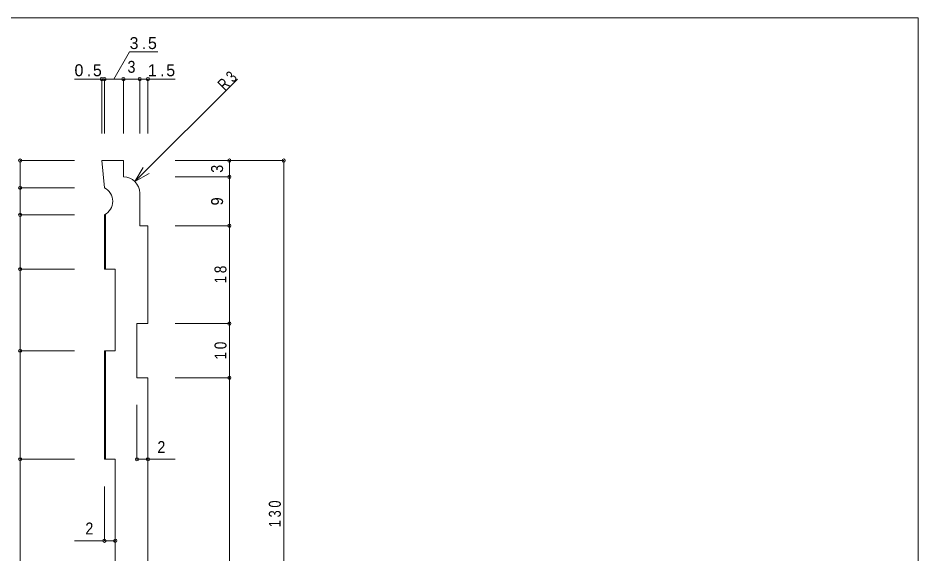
# Model space of a CAD drawing. Units: millimetres at full size, sheet at 1:1; some dimension numbers follow another scale. Extents: x -141 to 141, y -98 to 98.
# Drawn here: x -24.6 to 141, y -1 to 97.5 of the extents above; entities that cross this region are included whole.
import ezdxf
from ezdxf.enums import TextEntityAlignment as Align

# ---------------------------------------------------------------- set-up
doc = ezdxf.new("R2010")
doc.units = ezdxf.units.MM
doc.header["$PDMODE"] = 32
doc.header["$PDSIZE"] = 0.6
for name, color, linetype, lineweight in [('0-0_ＫＢ製品', 2, 'Continuous', 9), ('0-3_寸法', 4, 'Continuous', 9), ('0-4_引出線字', 4, 'Continuous', 9), ('0-8_他製品', 7, 'Continuous', 9), ('F-0_図面枠', 5, 'Continuous', 9)]:
    doc.layers.add(name, color=color, linetype=linetype, lineweight=lineweight)
doc.styles.add('HGｺﾞｼｯｸM', font='')
doc.styles.get('HGｺﾞｼｯｸM').set_extended_font_data('HGｺﾞｼｯｸM')

msp = doc.modelspace()

# ---------------------------------------------------------------- linework, layer by layer
at = {"layer": '0-0_ＫＢ製品'}
for p, q in [((-5.25, 71.25), (-5.25, 68.25)), ((-2.25, 65.25), (-2.25, 59.25)), ((-8.75, 61.25), (-8.75, 51.25))]:
    msp.add_line(p, q, dxfattribs=at)
for points in [[(-5.25, 71.25), (-9.25, 71.25), (-8.75, 66.25)], [(-0.75, -58.75), (-0.75, 31.25), (-2.75, 31.25), (-2.75, 41.25), (-0.75, 41.25), (-0.75, 59.25), (-2.25, 59.25)], [(-8.75, 51.25), (-6.75, 51.25), (-6.75, 36.25), (-8.75, 36.25), (-8.75, 16.25), (-6.75, 16.25), (-6.75, -3.75), (-8.75, -3.75), (-8.75, -23.75), (-6.75, -23.75), (-6.75, -38.75), (-8.75, -38.75), (-8.75, -48.75), (-5.75, -48.75), (-5.75, -58.75)]]:
    msp.add_lwpolyline(points, dxfattribs=at)
for centre, radius, start, end in [((-5.25, 65.25), 3, 0, 90), ((-10.011, 63.75), 2.8, 296.7655, 63.2345)]:
    msp.add_arc(centre, radius, start, end, dxfattribs=at)
at = {"layer": '0-3_寸法'}
for p, q in [((-7, 86.25), (-4.113, 91.25)), ((-4.113, 91.25), (1.114, 91.25)), ((-14.25, 86.25), (-8.75, 86.25)), ((-9.25, 86.25), (-9.25, 76.25)), ((-8.75, 86.25), (-8.75, 76.25)), ((-8.75, 86.25), (-5.25, 86.25)), ((-5.25, 86.25), (-5.25, 76.25)), ((-5.25, 86.25), (-2.25, 86.25)), ((-2.25, 86.25), (-2.25, 76.25)), ((-2.25, 86.25), (4.25, 86.25)), ((-0.75, 86.25), (-0.75, 76.25)), ((-24.25, 71.25), (-24.25, 66.25)), ((-24.25, 71.25), (-14.25, 71.25)), ((14.25, 71.25), (4.25, 71.25)), ((14.25, 71.25), (14.25, 68.25)), ((24.25, 71.25), (14.25, 71.25)), ((24.25, 71.25), (24.25, -58.75)), ((14.25, 68.25), (4.25, 68.25)), ((14.25, 68.25), (14.25, 59.25)), ((-24.25, 66.25), (-14.25, 66.25)), ((-24.25, 66.25), (-24.25, 61.25)), ((-24.25, 61.25), (-14.25, 61.25)), ((-24.25, 61.25), (-24.25, 51.25)), ((14.25, 59.25), (4.25, 59.25)), ((14.25, 59.25), (14.25, 41.25)), ((-24.25, 51.25), (-14.25, 51.25)), ((-24.25, 51.25), (-24.25, 36.25)), ((14.25, 41.25), (4.25, 41.25)), ((14.25, 41.25), (14.25, 31.25)), ((-24.25, 36.25), (-14.25, 36.25)), ((-24.25, 36.25), (-24.25, 16.25)), ((14.25, 31.25), (4.25, 31.25)), ((14.25, 31.25), (14.25, -58.75)), ((-2.75, 16.25), (-2.75, 26.25)), ((-0.75, 16.25), (-0.75, 26.25)), ((-24.25, 16.25), (-14.25, 16.25)), ((-24.25, 16.25), (-24.25, -3.75)), ((4.25, 16.25), (-2.75, 16.25)), ((-8.75, 1.25), (-8.75, 11.25)), ((-6.75, 1.25), (-6.75, 11.25)), ((-6.75, 1.25), (-14.25, 1.25))]:
    msp.add_line(p, q, dxfattribs=at)
for p in [(-9.25, 86.25), (-8.75, 86.25), (-5.25, 86.25), (-2.25, 86.25), (-0.75, 86.25), (-24.25, 71.25), (14.25, 71.25), (24.25, 71.25), (14.25, 68.25), (-24.25, 66.25), (-24.25, 61.25), (14.25, 59.25), (-24.25, 51.25), (14.25, 41.25), (-24.25, 36.25), (14.25, 31.25), (-24.25, 16.25), (-2.75, 16.25), (-0.75, 16.25), (-8.75, 1.25), (-6.75, 1.25)]:
    msp.add_point(p, dxfattribs=at)
at = {"layer": '0-4_引出線字'}
for q in [(15.75, 86.25), (-1.629, 69.969), (-0.531, 68.871)]:
    msp.add_line((-3.129, 67.371), q, dxfattribs=at)
at = {"layer": '0-8_他製品'}
for p, q in [((-8.55, 61.361), (-8.55, 51.25)), ((-8.55, 36.25), (-8.55, 16.25))]:
    msp.add_line(p, q, dxfattribs=at)
at = {"layer": 'F-0_図面枠'}
for p, q in [((-141, 97.5), (141, 97.5)), ((141, 97.5), (141, -97.5))]:
    msp.add_line(p, q, dxfattribs=at)

# ---------------------------------------------------------------- texts
at = {"layer": '0-3_寸法', "color": 7, "style": 'HGｺﾞｼｯｸM', "width": 0.9}
for s, p in [('3', (-4.5, 86.75)), ('2', (1, 16.75)), ('2', (-12.25, 1.75))]:
    msp.add_text(s, height=2.199, dxfattribs=at).set_placement(p, align=Align.BOTTOM_LEFT)
for s, p in [('3', (13.75, 69)), ('9', (13.75, 63))]:
    msp.add_text(s, height=2.199, rotation=90, dxfattribs=at).set_placement(p, align=Align.BOTTOM_LEFT)
at = {"layer": '0-3_寸法', "color": 7, "char_height": 2.199, "attachment_point": 7, "style": 'HGｺﾞｼｯｸM'}
for s, insert in [('\\T1.38;3.5', (-4.113, 91.75)), ('\\T1.38;0.5', (-14.25, 86.75)), ('\\T1.38;1.5', (-0.75, 86.75))]:
    msp.add_mtext(s, dxfattribs=dict(at, insert=insert))
at = {"layer": '0-3_寸法', "color": 7, "char_height": 2.199, "attachment_point": 7, "rotation": 90, "style": 'HGｺﾞｼｯｸM'}
for s, insert in [('\\T1.36;\\W0.85;18', (13.75, 48.625)), ('\\T1.36;\\W0.85;10', (13.75, 34.625)), ('\\T1.38;\\W0.8;130', (23.75, 3.75))]:
    msp.add_mtext(s, dxfattribs=dict(at, insert=insert))
at = {"layer": '0-4_引出線字', "color": 7, "insert": (13.452, 83.952), "char_height": 2.199, "attachment_point": 7, "rotation": 45, "style": 'HGｺﾞｼｯｸM'}
msp.add_mtext('\\T1.36;\\W0.75;R3', dxfattribs=at)

doc.saveas('drawing.dxf')
